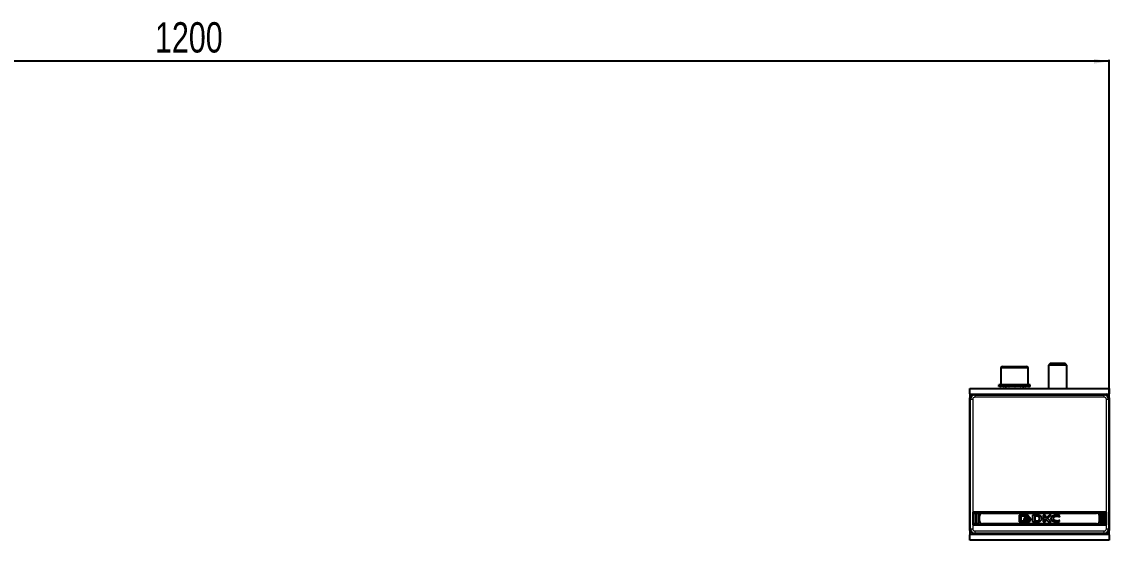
# Model space of a CAD drawing. Header units: millimetres. Extents: x -438 to 4108, y -670 to 656.
# Drawn here: x 279 to 997, y 195 to 537 of the extents above; entities that cross this region are included whole.
import ezdxf

# ---------------------------------------------------------------- set-up
doc = ezdxf.new("R2010")
doc.units = ezdxf.units.MM
doc.layers.add('FORMAT', color=7, linetype='Continuous')
doc.styles.add('SLDTEXTSTYLE0', font='TXT', dxfattribs={"width": 0.75})
doc.dimstyles.new('SLDDIMSTYLE0', dxfattribs={"dimtxt": 20, "dimasz": 10, "dimexe": 0, "dimexo": 0.0625, "dimgap": 5, "dimtad": 2, "dimdec": 1, "dimrnd": 1e-09, "dimzin": 12, "dimdsep": 46, "dimtxsty": 'SLDTEXTSTYLE0', "dimsah": 1, "dimcen": 0.09, "dimadec": 0, "dimazin": 3, "dimtfac": 1, "dimtofl": 0, "dimtmove": 0, "dimatfit": 3, "dimfxl": 0, "dimfrac": 2, "dimtolj": 1, "dimtzin": 12, "dimarcsym": 0})

# ---------------------------------------------------------------- blocks, each defined once
blk = doc.blocks.new('_D_3')
at = {"layer": 'FORMAT'}
for p, q in [((-203.42, 288.93), (-203.42, 511.86)), ((996.58, 510.86), (-203.42, 510.86)), ((996.58, 288.93), (996.58, 511.86))]:
    blk.add_line(p, q, dxfattribs=at)
for points in [[(-203.42, 510.86), (-193.42, 509.32), (-193.42, 512.4)], [(996.58, 510.86), (986.58, 512.4), (986.58, 509.32)]]:
    blk.add_solid(points, dxfattribs=at)
at = {"layer": 'FORMAT', "insert": (367.02, 536.64), "char_height": 20, "attachment_point": 1, "style": 'SLDTEXTSTYLE0'}
blk.add_mtext('1200', dxfattribs=at)

msp = doc.modelspace()

# ---------------------------------------------------------------- linework, layer by layer
at = {"color": 7, "linetype": 'Continuous', "lineweight": 25}
for p, q in [((926.08, 309.45), (934.52, 309.45)), ((934.52, 309.45), (942.08, 309.45)), ((957.65, 311.45), (956.58, 310.37)), ((956.58, 310.37), (956.58, 294.95)), ((968.58, 310.37), (956.58, 310.37)), ((967.5, 311.45), (957.65, 311.45)), ((968.58, 310.37), (967.5, 311.45)), ((968.58, 294.95), (968.58, 310.37)), ((925.08, 308.45), (925.08, 297.45)), ((943.08, 297.45), (943.08, 308.45)), ((904.58, 291.45), (904.58, 294.95)), ((904.58, 294.95), (996.58, 294.95)), ((923.83, 297.45), (923.83, 296.45)), ((923.83, 297.45), (923.83, 297.2)), ((924.65, 297.45), (923.83, 297.45)), ((923.83, 297.45), (923.83, 297.45)), ((923.83, 296.45), (923.83, 296.7)), ((924.65, 296.45), (923.83, 296.45)), ((923.83, 296.45), (923.83, 296.45)), ((924.65, 297.45), (924.75, 297.45)), ((924.65, 296.45), (924.75, 296.45)), ((924.75, 297.45), (924.75, 297.2)), ((926.9, 297.45), (924.75, 297.45)), ((924.75, 296.45), (924.75, 296.7)), ((926.9, 296.45), (924.75, 296.45)), ((926.9, 297.45), (927.08, 297.45)), ((926.9, 296.45), (927.08, 296.45)), ((927.08, 297.45), (927.08, 297.2)), ((930.25, 297.45), (927.08, 297.45)), ((927.08, 296.45), (927.08, 296.7)), ((930.25, 296.45), (927.08, 296.45)), ((928.08, 296.45), (928.08, 294.95)), ((930.25, 297.45), (930.48, 297.45)), ((930.25, 296.45), (930.48, 296.45)), ((930.48, 297.45), (930.48, 297.2)), ((934.18, 297.45), (930.48, 297.45)), ((930.48, 296.45), (930.48, 296.7)), ((934.18, 296.45), (930.48, 296.45)), ((934.18, 297.45), (934.38, 297.45)), ((934.18, 297.45), (934.26, 297.45)), ((934.18, 296.45), (934.34, 296.45)), ((934.34, 296.45), (934.43, 296.45)), ((934.38, 297.45), (934.43, 297.45)), ((934.43, 297.45), (934.43, 297.2)), ((938.09, 297.45), (934.43, 297.45)), ((934.43, 296.45), (934.43, 296.7)), ((938.09, 296.45), (934.43, 296.45)), ((938.09, 297.45), (938.32, 297.45)), ((938.09, 296.45), (938.32, 296.45)), ((938.32, 297.45), (938.32, 297.2)), ((941.4, 297.45), (938.32, 297.45)), ((938.32, 296.45), (938.32, 296.7)), ((941.4, 296.45), (938.32, 296.45)), ((940.08, 294.95), (940.08, 296.45)), ((941.4, 297.45), (941.57, 297.45)), ((941.4, 296.45), (941.57, 296.45)), ((941.57, 297.45), (941.57, 297.2)), ((943.59, 297.45), (941.57, 297.45)), ((941.57, 296.45), (941.57, 296.7)), ((943.59, 296.45), (941.57, 296.45)), ((943.59, 297.45), (943.68, 297.45)), ((943.59, 296.45), (943.68, 296.45)), ((943.68, 297.45), (943.68, 297.2)), ((944.33, 297.45), (943.68, 297.45)), ((943.68, 296.45), (943.68, 296.7)), ((944.33, 296.45), (943.68, 296.45)), ((944.33, 296.45), (944.33, 297.45)), ((996.58, 294.95), (996.58, 291.45)), ((904.58, 291.45), (904.58, 288.92)), ((904.58, 288.3), (904.58, 288.92)), ((904.58, 202.1), (904.58, 288.3)), ((906.85, 291.2), (907.48, 291.2)), ((907.48, 291.2), (943.08, 291.2)), ((943.08, 291.2), (943.08, 291.06)), ((943.58, 290.93), (957.58, 290.93)), ((958.08, 291.06), (958.08, 291.2)), ((958.08, 291.2), (993.68, 291.2)), ((993.68, 291.2), (994.3, 291.2)), ((996.58, 288.92), (996.58, 291.45)), ((996.58, 288.92), (996.58, 288.3)), ((996.58, 288.3), (996.58, 202.1)), ((994.68, 213.4), (906.48, 213.4)), ((906.48, 213.4), (906.48, 205.2)), ((906.98, 205.9), (906.98, 212.7)), ((907.18, 212.9), (908.28, 212.9)), ((908.48, 212.7), (908.48, 205.9)), ((908.98, 205.9), (908.98, 212.7)), ((909.18, 212.9), (910.28, 212.9)), ((910.48, 212.7), (910.48, 205.9)), ((910.98, 207.7), (910.98, 210.9)), ((912.98, 212.9), (988.18, 212.9)), ((937.15, 210.96), (937.15, 207.64)), ((942.83, 211.4), (937.59, 211.4)), ((938.56, 207.53), (938.56, 211.07)), ((938.56, 211.07), (942.74, 211.07)), ((940.3, 209.38), (940.3, 208.93)), ((940.3, 208.67), (940.3, 208.2)), ((942.74, 211.07), (942.74, 210.68)), ((942.74, 210.68), (943.26, 210.68)), ((943.26, 210.68), (943.26, 210.96)), ((944.75, 208.83), (944.75, 209.28)), ((944.75, 208.1), (944.75, 208.57)), ((948.72, 211.42), (945.9, 211.4)), ((945.9, 211.4), (945.9, 207.2)), ((948.52, 210.83), (947.48, 210.82)), ((947.48, 210.82), (947.48, 207.72)), ((954.49, 211.4), (953, 211.4)), ((953, 211.4), (953, 207.2)), ((954.49, 209.43), (954.49, 211.4)), ((957.16, 211.4), (954.49, 209.43)), ((954.51, 208.96), (956.52, 207.2)), ((954.51, 207.2), (954.51, 208.96)), ((955.76, 209.54), (958.29, 211.4)), ((958.35, 207.2), (955.76, 209.54)), ((958.29, 211.4), (957.16, 211.4)), ((963.56, 210.38), (963.75, 210.38)), ((963.75, 210.38), (964.01, 211.1)), ((990.18, 207.7), (990.18, 210.9)), ((990.68, 212.7), (990.68, 205.9)), ((990.88, 212.9), (991.98, 212.9)), ((992.18, 205.9), (992.18, 212.7)), ((992.68, 212.7), (992.68, 205.9)), ((992.88, 212.9), (993.98, 212.9)), ((994.18, 205.9), (994.18, 212.7)), ((994.68, 205.2), (994.68, 213.4)), ((904.58, 201.47), (904.58, 202.1)), ((904.58, 201.47), (904.58, 198.45)), ((906.48, 205.2), (994.68, 205.2)), ((908.28, 205.7), (907.18, 205.7)), ((910.28, 205.7), (909.18, 205.7)), ((988.18, 205.7), (912.98, 205.7)), ((937.59, 207.2), (942.83, 207.2)), ((941.02, 207.52), (938.56, 207.53)), ((945.9, 207.2), (948.58, 207.21)), ((947.48, 207.72), (948.43, 207.73)), ((948.58, 207.21), (948.59, 207.21)), ((948.59, 207.21), (948.61, 207.21)), ((953, 207.2), (954.51, 207.2)), ((956.52, 207.2), (958.35, 207.2)), ((963.74, 207.43), (963.93, 207.97)), ((963.93, 207.97), (963.77, 207.97)), ((991.98, 205.7), (990.88, 205.7)), ((993.98, 205.7), (992.88, 205.7)), ((996.58, 202.1), (996.58, 201.47)), ((996.58, 198.45), (996.58, 201.47)), ((904.58, 194.95), (904.58, 198.45)), ((996.58, 194.95), (904.58, 194.95)), ((907.48, 199.2), (906.85, 199.2)), ((943.08, 199.2), (907.48, 199.2)), ((943.08, 199.2), (943.08, 199.33)), ((943.58, 199.47), (957.58, 199.47)), ((958.08, 199.33), (958.08, 199.2)), ((993.68, 199.2), (958.08, 199.2)), ((994.3, 199.2), (993.68, 199.2)), ((996.58, 198.45), (996.58, 194.95))]:
    msp.add_line(p, q, dxfattribs=at)
at = {"color": 8, "linetype": 'Continuous', "lineweight": 18}
for p, q in [((934.57, 308.45), (925.08, 308.45)), ((943.08, 308.45), (934.57, 308.45)), ((904.58, 291.45), (996.58, 291.45)), ((905.03, 287.85), (904.58, 288.3)), ((906.48, 287.85), (905.03, 287.85)), ((905.03, 202.55), (905.03, 287.85)), ((906.48, 287.85), (906.48, 213.4)), ((907.48, 291.2), (907.93, 290.74)), ((907.93, 290.74), (907.93, 289.3)), ((907.93, 290.74), (993.23, 290.74)), ((993.23, 289.3), (907.93, 289.3)), ((993.23, 290.74), (993.68, 291.2)), ((993.23, 289.3), (993.23, 290.74)), ((994.68, 213.4), (994.68, 287.85)), ((996.13, 287.85), (994.68, 287.85)), ((996.58, 288.3), (996.13, 287.85)), ((996.13, 287.85), (996.13, 202.55)), ((906.98, 205.9), (906.98, 212.7)), ((906.98, 212.7), (907.08, 212.7)), ((906.98, 212.7), (906.98, 212.7)), ((907.08, 212.7), (907.08, 205.9)), ((907.18, 212.8), (907.18, 212.9)), ((907.18, 212.9), (908.28, 212.9)), ((907.18, 212.9), (907.18, 212.9)), ((908.28, 212.8), (907.18, 212.8)), ((908.28, 212.8), (908.28, 212.9)), ((908.28, 212.9), (908.28, 212.9)), ((908.38, 205.9), (908.38, 212.7)), ((908.38, 212.7), (908.48, 212.7)), ((908.48, 212.7), (908.48, 205.9)), ((908.48, 212.7), (908.48, 212.7)), ((908.98, 205.9), (908.98, 212.7)), ((908.98, 212.7), (909.08, 212.7)), ((908.98, 212.7), (908.98, 212.7)), ((909.08, 212.7), (909.08, 205.9)), ((909.18, 212.8), (909.18, 212.9)), ((909.18, 212.9), (910.28, 212.9)), ((909.18, 212.9), (909.18, 212.9)), ((910.28, 212.8), (909.18, 212.8)), ((910.28, 212.8), (910.28, 212.9)), ((910.28, 212.9), (910.28, 212.9)), ((910.38, 205.9), (910.38, 212.7)), ((910.38, 212.7), (910.48, 212.7)), ((910.48, 212.7), (910.48, 205.9)), ((910.48, 212.7), (910.48, 212.7)), ((910.98, 207.7), (910.98, 210.9)), ((911.08, 210.9), (910.98, 210.9)), ((910.98, 210.9), (910.98, 210.9)), ((911.08, 210.9), (911.08, 207.7)), ((912.98, 212.9), (988.18, 212.9)), ((912.98, 212.8), (912.98, 212.9)), ((912.98, 212.9), (912.98, 212.9)), ((988.18, 212.8), (912.98, 212.8)), ((988.18, 212.9), (988.18, 212.8)), ((988.18, 212.9), (988.18, 212.9)), ((990.08, 207.7), (990.08, 210.9)), ((990.18, 210.9), (990.08, 210.9)), ((990.18, 210.9), (990.18, 207.7)), ((990.18, 210.9), (990.18, 210.9)), ((990.68, 212.7), (990.78, 212.7)), ((990.68, 205.9), (990.68, 212.7)), ((990.68, 212.7), (990.68, 212.7)), ((990.78, 212.7), (990.78, 205.9)), ((990.88, 212.9), (990.88, 212.8)), ((990.88, 212.9), (991.98, 212.9)), ((990.88, 212.9), (990.88, 212.9)), ((991.98, 212.8), (990.88, 212.8)), ((991.98, 212.9), (991.98, 212.8)), ((991.98, 212.9), (991.98, 212.9)), ((992.08, 205.9), (992.08, 212.7)), ((992.08, 212.7), (992.18, 212.7)), ((992.18, 212.7), (992.18, 205.9)), ((992.18, 212.7), (992.18, 212.7)), ((992.68, 205.9), (992.68, 212.7)), ((992.78, 212.7), (992.68, 212.7)), ((992.68, 212.7), (992.68, 212.7)), ((992.78, 212.7), (992.78, 205.9)), ((992.88, 212.8), (992.88, 212.9)), ((992.88, 212.9), (993.98, 212.9)), ((992.88, 212.9), (992.88, 212.9)), ((993.98, 212.8), (992.88, 212.8)), ((993.98, 212.8), (993.98, 212.9)), ((993.98, 212.9), (993.98, 212.9)), ((994.08, 205.9), (994.08, 212.7)), ((994.18, 212.7), (994.08, 212.7)), ((994.18, 212.7), (994.18, 205.9)), ((994.18, 212.7), (994.18, 212.7)), ((904.58, 202.1), (905.03, 202.55)), ((905.03, 202.55), (906.48, 202.55)), ((906.48, 205.2), (906.48, 202.55)), ((906.98, 205.9), (907.08, 205.9)), ((906.98, 205.9), (906.98, 205.9)), ((907.18, 205.8), (908.28, 205.8)), ((907.18, 205.7), (907.18, 205.8)), ((908.28, 205.7), (907.18, 205.7)), ((907.18, 205.7), (907.18, 205.7)), ((907.93, 201.1), (993.23, 201.1)), ((907.93, 201.1), (907.93, 199.65)), ((908.28, 205.7), (908.28, 205.8)), ((908.28, 205.7), (908.28, 205.7)), ((908.38, 205.9), (908.48, 205.9)), ((908.48, 205.9), (908.48, 205.9)), ((908.98, 205.9), (909.08, 205.9)), ((908.98, 205.9), (908.98, 205.9)), ((909.18, 205.8), (910.28, 205.8)), ((909.18, 205.7), (909.18, 205.8)), ((910.28, 205.7), (909.18, 205.7)), ((909.18, 205.7), (909.18, 205.7)), ((910.28, 205.7), (910.28, 205.8)), ((910.28, 205.7), (910.28, 205.7)), ((910.38, 205.9), (910.48, 205.9)), ((910.48, 205.9), (910.48, 205.9)), ((911.08, 207.7), (910.98, 207.7)), ((910.98, 207.7), (910.98, 207.7)), ((912.98, 205.8), (988.18, 205.8)), ((912.98, 205.8), (912.98, 205.7)), ((988.18, 205.7), (912.98, 205.7)), ((912.98, 205.7), (912.98, 205.7)), ((988.18, 205.7), (988.18, 205.8)), ((988.18, 205.7), (988.18, 205.7)), ((990.18, 207.7), (990.08, 207.7)), ((990.18, 207.7), (990.18, 207.7)), ((990.68, 205.9), (990.78, 205.9)), ((990.68, 205.9), (990.68, 205.9)), ((990.88, 205.8), (991.98, 205.8)), ((990.88, 205.8), (990.88, 205.7)), ((991.98, 205.7), (990.88, 205.7)), ((990.88, 205.7), (990.88, 205.7)), ((991.98, 205.8), (991.98, 205.7)), ((991.98, 205.7), (991.98, 205.7)), ((992.08, 205.9), (992.18, 205.9)), ((992.18, 205.9), (992.18, 205.9)), ((992.78, 205.9), (992.68, 205.9)), ((992.68, 205.9), (992.68, 205.9)), ((992.88, 205.8), (993.98, 205.8)), ((992.88, 205.7), (992.88, 205.8)), ((993.98, 205.7), (992.88, 205.7)), ((992.88, 205.7), (992.88, 205.7)), ((993.23, 199.65), (993.23, 201.1)), ((993.98, 205.7), (993.98, 205.8)), ((993.98, 205.7), (993.98, 205.7)), ((994.18, 205.9), (994.08, 205.9)), ((994.18, 205.9), (994.18, 205.9)), ((994.68, 202.55), (994.68, 205.2)), ((994.68, 202.55), (996.13, 202.55)), ((996.13, 202.55), (996.58, 202.1)), ((996.58, 198.45), (904.58, 198.45)), ((907.93, 199.65), (907.48, 199.2)), ((993.23, 199.65), (907.93, 199.65)), ((993.68, 199.2), (993.23, 199.65))]:
    msp.add_line(p, q, dxfattribs=at)
at = {"color": 7, "linetype": 'Continuous', "lineweight": 25}
for centre, radius, start, end in [((926.08, 308.45), 1, 90, 180), ((942.08, 308.45), 1, 0, 90), ((907.18, 212.7), 0.2, 90, 180), ((908.28, 212.7), 0.2, 360, 90), ((909.18, 212.7), 0.2, 90, 180), ((910.28, 212.7), 0.2, 360, 90), ((912.98, 210.9), 2, 90, 180), ((988.18, 210.9), 2, 0, 90), ((990.88, 212.7), 0.2, 90, 180), ((991.98, 212.7), 0.2, 0, 90), ((992.88, 212.7), 0.2, 90, 180), ((993.98, 212.7), 0.2, 0, 90), ((907.18, 205.9), 0.2, 180, 270), ((908.28, 205.9), 0.2, 270, 360), ((909.18, 205.9), 0.2, 180, 270), ((910.28, 205.9), 0.2, 270, 360), ((912.98, 207.7), 2, 180, 270), ((988.18, 207.7), 2, 270, 0), ((990.88, 205.9), 0.2, 180, 270), ((991.98, 205.9), 0.2, 270, 0), ((992.88, 205.9), 0.2, 180, 270), ((993.98, 205.9), 0.2, 270, 0)]:
    msp.add_arc(centre, radius, start, end, dxfattribs=at)
at = {"color": 8, "linetype": 'Continuous', "lineweight": 18}
for centre, radius, start, end in [((907.18, 212.7), 0.198, 90, 180), ((907.18, 212.7), 0.0982, 90, 180), ((908.28, 212.7), 0.198, 360, 90), ((908.28, 212.7), 0.0982, 0, 90), ((909.18, 212.7), 0.198, 90, 180), ((909.18, 212.7), 0.0982, 90, 180), ((910.28, 212.7), 0.198, 360, 90), ((910.28, 212.7), 0.0982, 360, 90), ((912.98, 210.9), 2, 90, 180), ((912.98, 210.9), 1.9, 90, 180), ((988.18, 210.9), 2, 0, 90), ((988.18, 210.9), 1.9, 0, 90), ((990.88, 212.7), 0.198, 90, 180), ((990.88, 212.7), 0.0982, 90, 180), ((991.98, 212.7), 0.198, 0, 90), ((991.98, 212.7), 0.0982, 0, 90), ((992.88, 212.7), 0.198, 90, 180), ((992.88, 212.7), 0.0982, 90, 180), ((993.98, 212.7), 0.198, 0, 90), ((993.98, 212.7), 0.0982, 0, 90), ((907.18, 205.9), 0.198, 180, 270), ((907.18, 205.9), 0.0982, 180, 270), ((908.28, 205.9), 0.0982, 270, 360), ((908.28, 205.9), 0.198, 270, 360), ((909.18, 205.9), 0.198, 180, 270), ((909.18, 205.9), 0.0982, 180, 270), ((910.28, 205.9), 0.0982, 270, 360), ((910.28, 205.9), 0.198, 270, 360), ((912.98, 207.7), 2, 180, 270), ((912.98, 207.7), 1.9, 180, 270), ((988.18, 207.7), 1.9, 270, 0), ((988.18, 207.7), 2, 270, 0), ((990.88, 205.9), 0.198, 180, 270), ((990.88, 205.9), 0.0982, 180, 270), ((991.98, 205.9), 0.0982, 270, 0), ((991.98, 205.9), 0.198, 270, 0), ((992.88, 205.9), 0.198, 180, 270), ((992.88, 205.9), 0.0982, 180, 270), ((993.98, 205.9), 0.0982, 270, 0), ((993.98, 205.9), 0.198, 270, 0)]:
    msp.add_arc(centre, radius, start, end, dxfattribs=at)
at = {"color": 7, "linetype": 'Continuous', "lineweight": 25}
for centre, major_axis, ratio, start_param, end_param in [((907.63, 288.15), (2.27, -2.27), 0.935113, 2.575748, 3.707437), ((943.58, 291.06), (0.5, 0), 0.267949, 3.141593, 4.712389), ((957.58, 291.06), (0.5, 0), 0.267949, 4.712389, 6.283185), ((993.53, 288.15), (-2.27, -2.27), 0.935113, 2.575748, 3.707437), ((907.63, 202.25), (2.27, 2.27), 0.935113, 2.575748, 3.707437), ((993.53, 202.25), (-2.27, 2.27), 0.935113, 2.575748, 3.707437), ((943.58, 199.33), (0.5, 0), 0.267949, 1.570796, 3.141593), ((957.58, 199.33), (0.5, 0), 0.267949, 0, 1.570796)]:
    msp.add_ellipse(centre, major_axis=major_axis, ratio=ratio, start_param=start_param, end_param=end_param, dxfattribs=at)
at = {"color": 8, "linetype": 'Continuous', "lineweight": 18}
for centre, major_axis, ratio, start_param, end_param in [((908.03, 287.74), (2.13, -2.13), 0.997754, 2.389713, 3.893472), ((908.03, 287.74), (1.13, -1.13), 0.935113, 2.389713, 3.893472), ((993.12, 287.74), (2.13, 2.13), 0.997754, 5.531306, 7.035065), ((993.12, 287.74), (-1.13, -1.13), 0.935113, 2.389713, 3.893472), ((908.03, 202.65), (2.13, 2.13), 0.997754, 2.389713, 3.893472), ((908.03, 202.65), (1.13, 1.13), 0.935113, 2.389713, 3.893472), ((993.12, 202.65), (-1.13, 1.13), 0.935113, 2.389713, 3.893472), ((993.12, 202.65), (-2.13, 2.13), 0.997754, 2.389713, 3.893472)]:
    msp.add_ellipse(centre, major_axis=major_axis, ratio=ratio, start_param=start_param, end_param=end_param, dxfattribs=at)
at = {"color": 7, "linetype": 'Continuous', "lineweight": 25}
for points, knots in [([(923.83, 297.2), (923.83, 297.24), (923.83, 297.3), (923.83, 297.38), (923.83, 297.43), (923.83, 297.45)], [0, 0, 0, 0, 0.4999808, 0.7499881, 1, 1, 1, 1]), ([(923.83, 296.45), (923.83, 296.47), (923.83, 296.51), (923.83, 296.59), (923.83, 296.66), (923.83, 296.7)], [0, 0, 0, 0, 0.2501401, 0.5002802, 1, 1, 1, 1]), ([(924.75, 297.2), (924.73, 297.24), (924.7, 297.3), (924.67, 297.38), (924.66, 297.43), (924.65, 297.45)], [0, 0, 0, 0, 0.499981, 0.749988, 1, 1, 1, 1]), ([(924.65, 296.45), (924.66, 296.47), (924.67, 296.51), (924.7, 296.59), (924.73, 296.66), (924.75, 296.7)], [0, 0, 0, 0, 0.25014, 0.50028, 1, 1, 1, 1]), ([(927.08, 297.2), (927.05, 297.24), (927.01, 297.3), (926.95, 297.38), (926.92, 297.43), (926.9, 297.45)], [0, 0, 0, 0, 0.499981, 0.749988, 1, 1, 1, 1]), ([(926.9, 296.45), (926.92, 296.47), (926.95, 296.51), (927.01, 296.59), (927.05, 296.66), (927.08, 296.7)], [0, 0, 0, 0, 0.25014, 0.50028, 1, 1, 1, 1]), ([(930.48, 297.2), (930.44, 297.24), (930.38, 297.3), (930.31, 297.38), (930.27, 297.43), (930.25, 297.45)], [0, 0, 0, 0, 0.499981, 0.749988, 1, 1, 1, 1]), ([(930.25, 296.45), (930.27, 296.47), (930.31, 296.51), (930.38, 296.59), (930.44, 296.66), (930.48, 296.7)], [0, 0, 0, 0, 0.2501401, 0.5002802, 1, 1, 1, 1]), ([(934.43, 297.2), (934.39, 297.24), (934.32, 297.3), (934.24, 297.38), (934.2, 297.43), (934.18, 297.45)], [0, 0, 0, 0, 0.499981, 0.749988, 1, 1, 1, 1]), ([(934.18, 296.45), (934.2, 296.47), (934.24, 296.51), (934.32, 296.59), (934.39, 296.66), (934.43, 296.7)], [0, 0, 0, 0, 0.25014, 0.50028, 1, 1, 1, 1]), ([(934.43, 297.2), (934.41, 297.27), (934.38, 297.4), (934.35, 297.43), (934.34, 297.45)], [0, 0, 0, 0, 0.561794, 1, 1, 1, 1]), ([(934.43, 296.7), (934.41, 296.62), (934.38, 296.49), (934.35, 296.46), (934.34, 296.45)], [0, 0, 0, 0, 0.561794, 1, 1, 1, 1]), ([(938.32, 297.2), (938.28, 297.24), (938.23, 297.3), (938.15, 297.38), (938.11, 297.43), (938.09, 297.45)], [0, 0, 0, 0, 0.499981, 0.749988, 1, 1, 1, 1]), ([(938.09, 296.45), (938.11, 296.47), (938.15, 296.51), (938.23, 296.59), (938.28, 296.66), (938.32, 296.7)], [0, 0, 0, 0, 0.25014, 0.50028, 1, 1, 1, 1]), ([(941.57, 297.2), (941.54, 297.24), (941.5, 297.3), (941.44, 297.38), (941.41, 297.43), (941.4, 297.45)], [0, 0, 0, 0, 0.4999808, 0.7499881, 1, 1, 1, 1]), ([(941.4, 296.45), (941.41, 296.47), (941.44, 296.51), (941.5, 296.59), (941.54, 296.66), (941.57, 296.7)], [0, 0, 0, 0, 0.25014, 0.50028, 1, 1, 1, 1]), ([(943.68, 297.2), (943.66, 297.24), (943.64, 297.3), (943.61, 297.38), (943.59, 297.43), (943.59, 297.45)], [0, 0, 0, 0, 0.499981, 0.749988, 1, 1, 1, 1]), ([(943.59, 296.45), (943.59, 296.47), (943.61, 296.51), (943.64, 296.59), (943.66, 296.66), (943.68, 296.7)], [0, 0, 0, 0, 0.25014, 0.50028, 1, 1, 1, 1]), ([(937.59, 211.4), (937.52, 211.39), (937.39, 211.37), (937.25, 211.26), (937.17, 211.11), (937.16, 211.01), (937.15, 210.96)], [0, 0, 0, 0, 0.281303, 0.555629, 0.773878, 1, 1, 1, 1]), ([(942.55, 208.38), (942.26, 208.4), (941.7, 208.43), (941.02, 208.67), (940.53, 208.98), (940.37, 209.26), (940.3, 209.38)], [0, 0, 0, 0, 0.341641, 0.638783, 0.834973, 1, 1, 1, 1]), ([(940.3, 208.93), (940.36, 208.83), (940.48, 208.6), (940.82, 208.34), (941.49, 208.02), (942.1, 207.97), (942.55, 207.93)], [0, 0, 0, 0, 0.13872, 0.298957, 0.48357, 1, 1, 1, 1]), ([(942.55, 207.67), (942.26, 207.69), (941.7, 207.72), (941.02, 207.96), (940.53, 208.27), (940.37, 208.54), (940.3, 208.67)], [0, 0, 0, 0, 0.34171, 0.638876, 0.835038, 1, 1, 1, 1]), ([(940.3, 208.2), (940.34, 208.13), (940.41, 207.97), (940.66, 207.73), (940.88, 207.6), (941.02, 207.52)], [0, 0, 0, 0, 0.244932, 0.514807, 1, 1, 1, 1]), ([(942.55, 210.45), (942.3, 210.43), (941.83, 210.4), (941.25, 210.17), (940.83, 209.88), (940.68, 209.63), (940.61, 209.51)], [0, 0, 0, 0, 0.32886, 0.621368, 0.822445, 1, 1, 1, 1]), ([(940.61, 209.51), (940.63, 209.48), (940.65, 209.42), (940.69, 209.36), (940.71, 209.34)], [0, 0, 0, 0, 0.556647, 1, 1, 1, 1]), ([(940.71, 209.34), (940.81, 209.46), (941.05, 209.72), (941.68, 210.03), (942.21, 210.07), (942.55, 210.1)], [0, 0, 0, 0, 0.235625, 0.507433, 1, 1, 1, 1]), ([(942.55, 209.9), (942.16, 209.86), (941.63, 209.81), (941.05, 209.5), (940.87, 209.32), (940.78, 209.24)], [0, 0, 0, 0, 0.607099, 0.813781, 1, 1, 1, 1]), ([(940.78, 209.24), (940.81, 209.21), (940.87, 209.15), (940.94, 209.1), (940.97, 209.07)], [0, 0, 0, 0, 0.548878, 1, 1, 1, 1]), ([(940.97, 209.07), (941.22, 209.23), (941.71, 209.52), (942.28, 209.55), (942.55, 209.56)], [0, 0, 0, 0, 0.521089, 1, 1, 1, 1]), ([(942.55, 209.34), (942.25, 209.33), (941.75, 209.29), (941.31, 209.07), (941.13, 208.97)], [0, 0, 0, 0, 0.591571, 1, 1, 1, 1]), ([(941.13, 208.97), (941.19, 208.94), (941.31, 208.88), (941.44, 208.84), (941.5, 208.82)], [0, 0, 0, 0, 0.541848, 1, 1, 1, 1]), ([(941.5, 208.82), (941.69, 208.88), (942.03, 208.98), (942.39, 209), (942.55, 209)], [0, 0, 0, 0, 0.540329, 1, 1, 1, 1]), ([(944.5, 209.48), (944.45, 209.58), (944.34, 209.8), (944.04, 210.04), (943.47, 210.36), (942.94, 210.41), (942.55, 210.45)], [0, 0, 0, 0, 0.149079, 0.314363, 0.498773, 1, 1, 1, 1]), ([(942.55, 210.1), (942.78, 210.09), (943.2, 210.07), (943.74, 209.88), (944.16, 209.63), (944.33, 209.42), (944.41, 209.32)], [0, 0, 0, 0, 0.322978, 0.614423, 0.818337, 1, 1, 1, 1]), ([(944.32, 209.23), (944.21, 209.34), (943.97, 209.57), (943.36, 209.83), (942.87, 209.88), (942.55, 209.9)], [0, 0, 0, 0, 0.2395414, 0.512395, 1, 1, 1, 1]), ([(942.55, 209.56), (942.89, 209.54), (943.46, 209.5), (943.94, 209.2), (944.14, 209.07)], [0, 0, 0, 0, 0.598426, 1, 1, 1, 1]), ([(943.97, 208.97), (943.73, 209.09), (943.28, 209.31), (942.79, 209.33), (942.55, 209.34)], [0, 0, 0, 0, 0.528395, 1, 1, 1, 1]), ([(944.75, 209.28), (944.69, 209.18), (944.54, 208.98), (944.2, 208.75), (943.55, 208.46), (942.97, 208.41), (942.55, 208.38)], [0, 0, 0, 0, 0.141525, 0.304329, 0.489562, 1, 1, 1, 1]), ([(942.55, 209), (942.76, 208.99), (943.11, 208.98), (943.45, 208.87), (943.59, 208.82)], [0, 0, 0, 0, 0.579402, 1, 1, 1, 1]), ([(942.55, 207.93), (942.83, 207.95), (943.35, 207.98), (944.01, 208.19), (944.49, 208.47), (944.67, 208.72), (944.75, 208.83)], [0, 0, 0, 0, 0.33644, 0.632575, 0.831337, 1, 1, 1, 1]), ([(944.75, 208.57), (944.69, 208.47), (944.54, 208.26), (944.2, 208.04), (943.55, 207.74), (942.97, 207.7), (942.55, 207.67)], [0, 0, 0, 0, 0.141571, 0.304387, 0.489612, 1, 1, 1, 1]), ([(943.26, 210.96), (943.26, 211.02), (943.24, 211.15), (943.12, 211.3), (942.98, 211.38), (942.88, 211.39), (942.83, 211.4)], [0, 0, 0, 0, 0.285248, 0.560563, 0.777151, 1, 1, 1, 1]), ([(942.83, 207.2), (943.04, 207.22), (943.48, 207.27), (944.03, 207.51), (944.49, 207.77), (944.67, 208), (944.75, 208.1)], [0, 0, 0, 0, 0.289383, 0.600301, 0.822929, 1, 1, 1, 1]), ([(943.59, 208.82), (943.67, 208.84), (943.8, 208.89), (943.92, 208.95), (943.97, 208.97)], [0, 0, 0, 0, 0.575396, 1, 1, 1, 1]), ([(944.14, 209.07), (944.17, 209.1), (944.24, 209.15), (944.3, 209.21), (944.32, 209.23)], [0, 0, 0, 0, 0.569699, 1, 1, 1, 1]), ([(944.41, 209.32), (944.43, 209.35), (944.46, 209.4), (944.49, 209.45), (944.5, 209.48)], [0, 0, 0, 0, 0.564632, 1, 1, 1, 1]), ([(948.43, 207.73), (948.7, 207.74), (949.21, 207.75), (949.83, 207.9), (950.19, 208.18), (950.38, 208.47), (950.5, 208.85), (950.51, 209.14), (950.52, 209.3)], [0, 0, 0, 0, 0.274676, 0.503042, 0.607381, 0.716579, 0.843412, 1, 1, 1, 1]), ([(949.17, 210.78), (949.04, 210.79), (948.82, 210.82), (948.61, 210.83), (948.52, 210.83)], [0, 0, 0, 0, 0.586635, 1, 1, 1, 1]), ([(951.09, 210.98), (950.93, 211.05), (950.57, 211.22), (949.77, 211.38), (949.14, 211.4), (948.72, 211.42)], [0, 0, 0, 0, 0.2167419, 0.4896426, 1, 1, 1, 1]), ([(950.52, 209.3), (950.51, 209.44), (950.51, 209.68), (950.44, 210), (950.31, 210.26), (950.08, 210.5), (949.68, 210.67), (949.35, 210.74), (949.17, 210.78)], [0, 0, 0, 0, 0.176808, 0.319231, 0.43938, 0.552395, 0.749205, 1, 1, 1, 1]), ([(950.36, 207.35), (950.58, 207.42), (951, 207.55), (951.53, 207.91), (951.93, 208.36), (952.17, 208.88), (952.22, 209.45), (952.06, 210.02), (951.68, 210.57), (951.3, 210.84), (951.09, 210.98)], [0, 0, 0, 0, 0.138091, 0.265455, 0.384013, 0.496103, 0.605759, 0.71979, 0.847662, 1, 1, 1, 1]), ([(961.9, 211.45), (961.4, 211.42), (960.47, 211.37), (959.24, 210.93), (958.48, 210.36), (958.13, 209.79), (958.1, 209.5), (958.08, 209.35)], [0, 0, 0, 0, 0.3156741, 0.5895198, 0.8131992, 0.9090264, 1, 1, 1, 1]), ([(958.08, 209.35), (958.1, 209.14), (958.14, 208.7), (958.51, 208.09), (959.23, 207.56), (960.39, 207.2), (961.34, 207.16), (961.88, 207.14)], [0, 0, 0, 0, 0.130532, 0.266031, 0.423997, 0.666819, 1, 1, 1, 1]), ([(959.76, 209.25), (959.78, 209.42), (959.82, 209.76), (960.12, 210.2), (960.57, 210.57), (961.19, 210.85), (961.68, 210.88), (961.93, 210.9)], [0, 0, 0, 0, 0.165415, 0.334737, 0.516014, 0.747902, 1, 1, 1, 1]), ([(961.93, 207.6), (961.61, 207.63), (961.01, 207.69), (960.29, 208.11), (959.84, 208.65), (959.78, 209.05), (959.76, 209.25)], [0, 0, 0, 0, 0.317455, 0.60205, 0.80504, 1, 1, 1, 1]), ([(964.01, 211.1), (963.64, 211.21), (962.95, 211.42), (962.23, 211.44), (961.9, 211.45)], [0, 0, 0, 0, 0.5368, 1, 1, 1, 1]), ([(961.93, 210.9), (962.27, 210.87), (962.86, 210.82), (963.35, 210.51), (963.56, 210.38)], [0, 0, 0, 0, 0.579608, 1, 1, 1, 1]), ([(937.15, 207.64), (937.16, 207.57), (937.18, 207.44), (937.29, 207.3), (937.43, 207.21), (937.53, 207.2), (937.59, 207.2)], [0, 0, 0, 0, 0.285197, 0.560428, 0.777044, 1, 1, 1, 1]), ([(948.61, 207.21), (948.72, 207.21), (948.94, 207.22), (949.16, 207.23), (949.28, 207.23)], [0, 0, 0, 0, 0.486421, 1, 1, 1, 1]), ([(949.28, 207.23), (949.48, 207.24), (949.84, 207.26), (950.2, 207.32), (950.36, 207.35)], [0, 0, 0, 0, 0.55183, 1, 1, 1, 1]), ([(961.88, 207.14), (962.25, 207.16), (962.88, 207.18), (963.48, 207.36), (963.74, 207.43)], [0, 0, 0, 0, 0.577653, 1, 1, 1, 1]), ([(963.77, 207.97), (963.45, 207.85), (962.85, 207.63), (962.22, 207.61), (961.93, 207.6)], [0, 0, 0, 0, 0.547643, 1, 1, 1, 1])]:
    msp.add_open_spline(points, degree=3, knots=knots, dxfattribs=at)

# ---------------------------------------------------------------- dimensions: what is measured, and where the dimension line sits
at = {"layer": 'FORMAT'}
dim = msp.add_linear_dim(base=(-203.42, 510.86), p1=(996.58, 288.92), p2=(-203.42, 288.92), dimstyle='SLDDIMSTYLE0', dxfattribs=at)
dim.commit()
dim.dimension.update_dxf_attribs({"geometry": '_D_3', "text_midpoint": (396.58, 510.86), "dimtype": 160})

doc.saveas('drawing.dxf')
